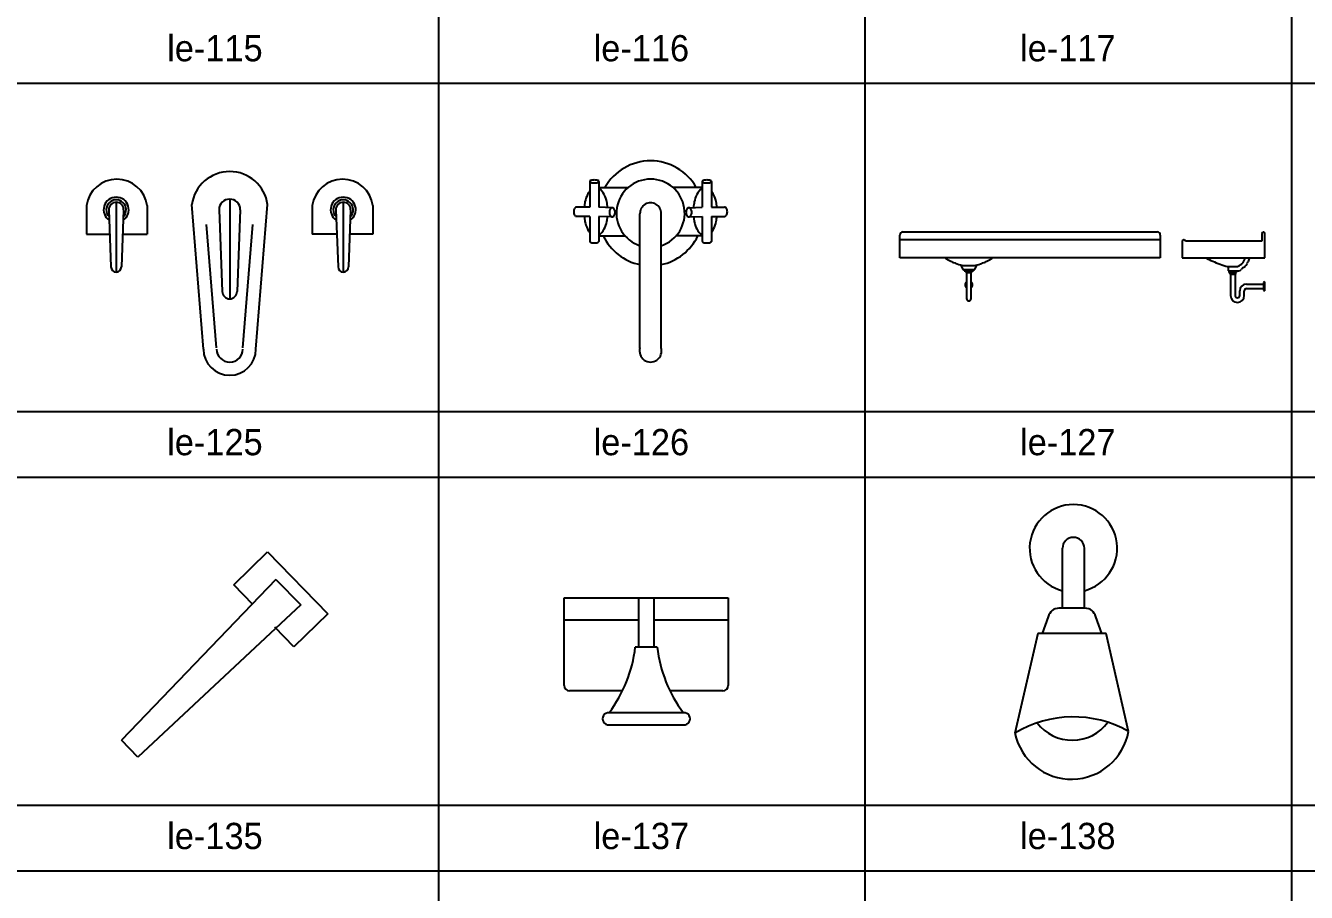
# Model space of a CAD drawing. Header units: inches. Extents: x -1249499 to 290957, y -589671 to 1013543.
# Drawn here: x -979522 to -973669, y 246974 to 250935 of the extents above; entities that cross this region are included whole.
import ezdxf

# ---------------------------------------------------------------- set-up
doc = ezdxf.new("R2010")
doc.units = ezdxf.units.IN
doc.header["$MEASUREMENT"] = 0
doc.layers.add('TOIL', color=9, linetype='Continuous')
doc.styles.add('STYLE2', font='Dotum.ttf')

msp = doc.modelspace()

# ---------------------------------------------------------------- linework, layer by layer
at = {"layer": 'TOIL', "color": 4}
for p, q in [((-977634.6, 255972.2), (-977634.6, 243471.1)), ((-973737.1, 255972.2), (-973737.1, 243471.1)), ((-975685.9, 254271.8), (-975685.9, 243471.1)), ((-983481, 250671.8), (-963993.2, 250671.8)), ((-983481, 248871.5), (-967890.7, 248871.5)), ((-983481, 247071.5), (-963993.2, 247071.5))]:
    msp.add_line(p, q, dxfattribs=at)
at = {"layer": 'TOIL', "color": 6}
for p, q in [((-976943.7, 250222.7), (-976943.7, 250105.2)), ((-976901.7, 250222.7), (-976901.7, 250105.2)), ((-976429.6, 250222.7), (-976429.6, 250105.2)), ((-976387.6, 250222.7), (-976387.6, 250105.2)), ((-976901.7, 250194.9), (-976768.2, 250194.9)), ((-976429.6, 250194.9), (-976563.1, 250194.9)), ((-979243.1, 250112.1), (-979243.1, 249981.9)), ((-979107.6, 250127.5), (-979107.6, 249808.4)), ((-978966.3, 250112.1), (-978966.3, 249981.9)), ((-978708.8, 249456.8), (-978761.9, 250116.8)), ((-978588.8, 250142), (-978588.8, 249686.2)), ((-978468.8, 249456.8), (-978415.8, 250116.8)), ((-978211.4, 250112.1), (-978211.4, 249981.9)), ((-978070.1, 250127.5), (-978070.1, 249808.4)), ((-977934.5, 250112.1), (-977934.5, 249981.9)), ((-976943.7, 250105.2), (-977003.7, 250105.2)), ((-976840.8, 250102.9), (-976901.7, 250105.2)), ((-976490.5, 250102.9), (-976429.6, 250105.2)), ((-976387.6, 250105.2), (-976327.6, 250105.2)), ((-979141.5, 250093.5), (-979131.4, 249832.2)), ((-979073.7, 250093.5), (-979083.8, 249832.2)), ((-978637.3, 250093.5), (-978622.8, 249720.2)), ((-978540.4, 250093.5), (-978554.9, 249720.2)), ((-978104, 250093.5), (-978093.9, 249832.2)), ((-978036.1, 250093.5), (-978046.3, 249832.2)), ((-976943.7, 250063.2), (-977003.7, 250063.2)), ((-976943.7, 250063.2), (-976943.7, 249949)), ((-976901.7, 250063.2), (-976901.7, 249949)), ((-976840.8, 250060.9), (-976901.7, 250063.2)), ((-976713.9, 249462.2), (-976713.9, 250075.3)), ((-976617.4, 249462.2), (-976617.4, 250075.3)), ((-976490.5, 250060.9), (-976429.6, 250063.2)), ((-976429.6, 250063.2), (-976429.6, 249949)), ((-976387.6, 250063.2), (-976387.6, 249949)), ((-976387.6, 250063.2), (-976327.6, 250063.2)), ((-978649, 249461.6), (-978694.4, 250025.6)), ((-978528.7, 249461.6), (-978483.3, 250025.6)), ((-975512.1, 249992), (-974350.1, 249992)), ((-973871.7, 249985), (-973871.7, 249950)), ((-973857.7, 249936), (-973857.7, 249985)), ((-979243.1, 249981.9), (-979137.2, 249981.9)), ((-979078, 249981.9), (-978966.3, 249981.9)), ((-978099.7, 249981.9), (-978211.4, 249981.9)), ((-977934.5, 249981.9), (-978040.5, 249981.9)), ((-976901.7, 249973.5), (-976781.9, 249973.5)), ((-976429.6, 249973.5), (-976549.4, 249973.5)), ((-975526.1, 249873), (-975526.1, 249978)), ((-975526.1, 249957), (-974336.1, 249957)), ((-974336.1, 249978), (-974336.1, 249873)), ((-974235.7, 249950), (-974235.7, 249873)), ((-973871.7, 249950), (-974221.7, 249950)), ((-973857.7, 249873), (-973857.7, 249936)), ((-974336.1, 249873), (-975526.1, 249873)), ((-974235.7, 249873), (-973857.7, 249873)), ((-973955.7, 249855.5), (-973947, 249873)), ((-975247.1, 249840.7), (-975239.1, 249820.5)), ((-975239.1, 249820.5), (-975183.1, 249820.5)), ((-975232.1, 249838), (-975211.1, 249838)), ((-975232.1, 249820.5), (-975232.1, 249813.5)), ((-975232.1, 249813.5), (-975190.1, 249813.5)), ((-975225.1, 249813.5), (-975225.1, 249806.5)), ((-975211.1, 249838), (-975190.1, 249838)), ((-975197.1, 249806.5), (-975197.1, 249813.5)), ((-975190.1, 249813.5), (-975190.1, 249820.5)), ((-975183.1, 249820.5), (-975175, 249840.7)), ((-974025.7, 249834.5), (-974025.7, 249820.5)), ((-974025.7, 249834.5), (-974004.7, 249834.5)), ((-974025.7, 249820.5), (-974025.7, 249813.5)), ((-974025.7, 249813.5), (-974004.7, 249813.5)), ((-974022.2, 249813.5), (-974022.2, 249806.5)), ((-974004.7, 249834.5), (-973983.7, 249834.5)), ((-974004.7, 249813.5), (-973983.7, 249813.5)), ((-973987.2, 249806.5), (-973987.2, 249813.5)), ((-975225.1, 249806.5), (-975197.1, 249806.5)), ((-975221.6, 249806.5), (-975221.6, 249687.5)), ((-975200.6, 249687.5), (-975200.6, 249806.5)), ((-974022.2, 249806.5), (-973987.2, 249806.5)), ((-974018.7, 249806.5), (-974018.7, 249799.5)), ((-974018.7, 249799.5), (-973990.7, 249799.5)), ((-974015.2, 249799.5), (-974015.2, 249701.5)), ((-973994.2, 249799.5), (-973994.2, 249701.5)), ((-973990.7, 249799.5), (-973990.7, 249806.5)), ((-973941.7, 249754), (-973864.7, 249754)), ((-973857.7, 249764.5), (-973864.7, 249761)), ((-973864.7, 249761), (-973864.7, 249726)), ((-973857.7, 249722.5), (-973857.7, 249764.5)), ((-973973.2, 249701.5), (-973973.2, 249722.5)), ((-973952.2, 249701.5), (-973952.2, 249722.5)), ((-973941.7, 249733), (-973864.7, 249733)), ((-973864.7, 249726), (-973857.7, 249722.5)), ((-978570.4, 248378.7), (-978415.6, 248529.3)), ((-978415.6, 248529.3), (-978140.4, 248246.4)), ((-974783.2, 248272), (-974783.2, 248546.1)), ((-974683.2, 248272), (-974683.2, 248546.1)), ((-978377.7, 248404.2), (-979084.1, 247669.5)), ((-978377.7, 248404.2), (-978264.5, 248288.3)), ((-978482.8, 248288.6), (-978570.4, 248378.7)), ((-978264.5, 248288.3), (-979008.6, 247592.2)), ((-977060.3, 248319.4), (-976310.3, 248319.4)), ((-977060.3, 247919.4), (-977060.3, 248319.4)), ((-976720.3, 248319.4), (-976720.3, 248094.4)), ((-976650.3, 248319.4), (-976650.3, 248094.4)), ((-976310.3, 248319.4), (-976310.3, 247919.4)), ((-978140.4, 248246.4), (-978295.2, 248095.8)), ((-974848.1, 248233.2), (-974875.4, 248156.1)), ((-974679.8, 248272), (-974799.3, 248272)), ((-974603.4, 248156.1), (-974631.1, 248233.2)), ((-978295.2, 248095.8), (-978382.4, 248185.5)), ((-977060.3, 248219.4), (-976720.3, 248219.4)), ((-976650.3, 248219.4), (-976310.3, 248219.4)), ((-974895.5, 248156.1), (-975000.2, 247700.5)), ((-974895.5, 248156.1), (-974895.5, 248156.1)), ((-974584.2, 248156.1), (-974895.5, 248156.1)), ((-974481.6, 247709.5), (-974584.2, 248156.1)), ((-976635.3, 248094.4), (-976735.3, 248094.4)), ((-976793.9, 247894.4), (-977035.3, 247894.4)), ((-976335.3, 247894.4), (-976576.7, 247894.4)), ((-976515.3, 247794.4), (-976855.3, 247794.4)), ((-976855.3, 247739.4), (-976515.3, 247739.4)), ((-979008.6, 247592.2), (-979084.1, 247669.5))]:
    msp.add_line(p, q, dxfattribs=at)
at = {"layer": 'TOIL', "color": 5}
for p, q in [((-983481, 249171.8), (-967890.7, 249171.8)), ((-983481, 247371.5), (-963993.2, 247371.5))]:
    msp.add_line(p, q, dxfattribs=at)
at = {"layer": 'TOIL', "color": 6}
for centre, radius, start, end in [((-976665.6, 250077.4), 239.6, 29.37057, 150.62943), ((-979104.7, 250093.5), 139.7, 7.65953, 172.34047), ((-978588.8, 250093.5), 174.6, 7.65953, 172.34047), ((-978073, 250093.5), 139.7, 7.65953, 172.34047), ((-976941, 250222.7), 2.65, 128.11661, 180), ((-976941, 250222.7), 2.65, 180, 231.88339), ((-976932.4, 250211.7), 16.7, 108.00307, 128.11661), ((-976932.4, 250233.7), 16.7, 231.88339, 251.99693), ((-976926.6, 250193.7), 35.5, 97.66654, 108.00307), ((-976926.6, 250251.7), 35.5, 251.99693, 262.33346), ((-976922.7, 250165), 64.5, 90, 97.66654), ((-976922.7, 250165), 64.5, 82.33346, 90), ((-976918.8, 250193.7), 35.5, 71.99693, 82.33346), ((-976918.8, 250251.7), 35.5, 277.66654, 288.00307), ((-976913, 250211.7), 16.7, 51.88339, 71.99693), ((-976913, 250233.7), 16.7, 288.00307, 308.11661), ((-976904.4, 250222.7), 2.65, 0, 51.88339), ((-976904.4, 250222.7), 2.65, 308.11661, 360), ((-976665.6, 250077.4), 156, 288.03676, 251.96324), ((-976426.9, 250222.7), 2.65, 128.11661, 180), ((-976426.9, 250222.7), 2.65, 180, 231.88339), ((-976418.3, 250211.7), 16.7, 108.00307, 128.11661), ((-976418.3, 250233.7), 16.7, 231.88339, 251.99693), ((-976412.5, 250193.7), 35.5, 97.66654, 108.00307), ((-976412.5, 250251.7), 35.5, 251.99693, 262.33346), ((-976408.6, 250165), 64.5, 90, 97.66654), ((-976408.6, 250165), 64.5, 82.33346, 90), ((-976404.7, 250193.7), 35.5, 71.99693, 82.33346), ((-976404.7, 250251.7), 35.5, 277.66654, 288.00307), ((-976398.9, 250211.7), 16.7, 51.88339, 71.99693), ((-976398.9, 250233.7), 16.7, 288.00307, 308.11661), ((-976390.2, 250222.7), 2.65, 0, 51.88339), ((-976390.2, 250222.7), 2.65, 308.11661, 360), ((-976829.5, 250101.3), 138.6, 153.83823, 168.49874), ((-976882.5, 250127.4), 79.5, 140.29673, 153.83823), ((-976922.7, 250280.4), 64.5, 262.33346, 270), ((-976922.7, 250280.4), 64.5, 270, 277.66654), ((-976948.3, 250127.4), 79.5, 26.16177, 54.08744), ((-977001.4, 250101.3), 138.6, 11.50126, 26.16177), ((-976329.9, 250101.3), 138.6, 153.83823, 168.49874), ((-976383, 250127.4), 79.5, 125.91256, 153.83823), ((-976408.6, 250280.4), 64.5, 262.33346, 270), ((-976408.6, 250280.4), 64.5, 270, 277.66654), ((-976448.7, 250127.4), 79.5, 26.16177, 39.70327), ((-976501.8, 250101.3), 138.6, 11.50126, 26.16177), ((-979107.6, 250093.5), 57.4, 303.95618, 236.04382), ((-979107.6, 250093.5), 45.4, 316.04177, 223.95823), ((-979107.6, 250093.5), 33.9, 0, 180), ((-978588.8, 250093.5), 48.5, 0, 180), ((-978070.1, 250093.5), 57.4, 303.95618, 236.04382), ((-978070.1, 250093.5), 45.4, 316.04177, 223.95823), ((-978070.1, 250093.5), 33.9, 0, 180), ((-976999.7, 250090.7), 15.6, 123.52784, 147.98851), ((-977003.7, 250096.7), 8.44, 90, 123.52784), ((-976745.1, 250084.2), 224.7, 168.49874, 174.63825), ((-977085.8, 250084.2), 224.7, 5.05519, 11.50126), ((-976836.8, 250088.4), 15.6, 123.52784, 147.98851), ((-976840.8, 250094.4), 8.44, 90, 123.52784), ((-976840.8, 250094.4), 8.44, 56.47216, 90), ((-976844.8, 250088.4), 15.6, 32.01149, 56.47216), ((-976665.6, 250077.4), 48.3, 357.48757, 182.51243), ((-976486.5, 250088.4), 15.6, 123.52784, 147.98851), ((-976490.5, 250094.4), 8.44, 90, 123.52784), ((-976490.5, 250094.4), 8.44, 56.47216, 90), ((-976494.5, 250088.4), 15.6, 32.01149, 56.47216), ((-976245.5, 250084.2), 224.7, 168.49874, 174.94481), ((-976586.2, 250084.2), 224.7, 5.36175, 11.50126), ((-976327.6, 250096.7), 8.44, 56.47216, 90), ((-976331.6, 250090.7), 15.6, 32.01149, 56.47216), ((-976983.3, 250084.2), 33.5, 165.48243, 180), ((-976983.3, 250084.2), 33.5, 180, 194.51757), ((-976993.3, 250086.8), 23.1, 147.98851, 165.48243), ((-976993.3, 250081.6), 23.1, 194.51757, 212.01149), ((-976999.7, 250077.6), 15.6, 212.01149, 236.47216), ((-977003.7, 250071.6), 8.44, 236.47216, 270), ((-976745.1, 250084.2), 224.7, 185.36175, 191.50126), ((-977085.8, 250084.2), 224.7, 348.49874, 354.3337), ((-976820.4, 250081.9), 33.5, 165.48243, 180), ((-976820.4, 250081.9), 33.5, 180, 194.51757), ((-976830.5, 250084.5), 23.1, 147.98851, 165.48243), ((-976830.5, 250079.3), 23.1, 194.51757, 212.01149), ((-976836.8, 250075.3), 15.6, 212.01149, 236.47216), ((-976840.8, 250069.3), 8.44, 236.47216, 270), ((-976840.8, 250069.3), 8.44, 270, 303.52784), ((-976844.8, 250075.3), 15.6, 303.52784, 327.98851), ((-976851.1, 250084.5), 23.1, 14.51757, 32.01149), ((-976851.1, 250079.3), 23.1, 327.98851, 345.48243), ((-976861.1, 250081.9), 33.5, 0, 14.51757), ((-976861.1, 250081.9), 33.5, 345.48243, 0), ((-976470.2, 250081.9), 33.5, 165.48243, 180), ((-976470.2, 250081.9), 33.5, 180, 194.51757), ((-976480.2, 250084.5), 23.1, 147.98851, 165.48243), ((-976480.2, 250079.3), 23.1, 194.51757, 212.01149), ((-976486.5, 250075.3), 15.6, 212.01149, 236.47216), ((-976490.5, 250069.3), 8.44, 236.47216, 270), ((-976490.5, 250069.3), 8.44, 270, 303.52784), ((-976494.5, 250075.3), 15.6, 303.52784, 327.98851), ((-976500.8, 250084.5), 23.1, 14.51757, 32.01149), ((-976500.8, 250079.3), 23.1, 327.98851, 345.48243), ((-976510.9, 250081.9), 33.5, 360, 14.51757), ((-976510.9, 250081.9), 33.5, 345.48243, 0), ((-976245.5, 250084.2), 224.7, 185.6663, 191.50126), ((-976586.2, 250084.2), 224.7, 348.49874, 354.63825), ((-976327.6, 250071.6), 8.44, 270, 303.52784), ((-976331.6, 250077.6), 15.6, 303.52784, 327.98851), ((-976337.9, 250086.8), 23.1, 14.51757, 32.01149), ((-976337.9, 250081.6), 23.1, 327.98851, 345.48243), ((-976348, 250084.2), 33.5, 0, 14.51757), ((-976348, 250084.2), 33.5, 345.48243, 360), ((-976829.5, 250067), 138.6, 191.50126, 206.16177), ((-976882.5, 250040.9), 79.5, 206.16177, 219.70327), ((-976948.3, 250040.9), 79.5, 305.91256, 333.83823), ((-977001.4, 250067), 138.6, 333.83823, 348.49874), ((-976329.9, 250067), 138.6, 191.50126, 206.16177), ((-976383, 250040.9), 79.5, 206.16177, 234.08744), ((-976448.7, 250040.9), 79.5, 320.29673, 333.83823), ((-976501.8, 250067), 138.6, 333.83823, 348.49874), ((-975512.1, 249978), 14, 90, 180), ((-974350.1, 249978), 14, 0, 90), ((-973864.7, 249985), 7, 0, 180), ((-976940.7, 249949), 2.96, 129.96665, 180), ((-976940.7, 249949), 2.96, 180, 230.03335), ((-976932.2, 249959.1), 16.2, 230.03335, 250.85526), ((-976926.5, 249975.7), 33.7, 250.85526, 261.81715), ((-976922.7, 250002.1), 60.4, 261.81715, 270), ((-976922.7, 250002.1), 60.4, 270, 278.18285), ((-976918.9, 249975.7), 33.7, 278.18285, 289.14474), ((-976913.2, 249959.1), 16.2, 289.14474, 309.96665), ((-976904.7, 249949), 2.96, 309.96665, 0), ((-976665.6, 250077.4), 239.6, 205.70865, 258.3719), ((-976665.6, 250077.4), 239.6, 281.6281, 334.29135), ((-976426.6, 249949), 2.96, 180, 230.03335), ((-976418.1, 249959.1), 16.2, 230.03335, 250.85526), ((-976412.4, 249975.7), 33.7, 250.85526, 261.81715), ((-976408.6, 250002.1), 60.4, 261.81715, 270), ((-976408.6, 250002.1), 60.4, 270, 278.18285), ((-976404.8, 249975.7), 33.7, 278.18285, 289.14474), ((-976399.1, 249959.1), 16.2, 289.14474, 309.96665), ((-976390.5, 249949), 2.96, 0, 50.03335), ((-976390.5, 249949), 2.96, 309.96665, 360), ((-974228.7, 249950), 7, 0, 180), ((-975242.4, 249976.2), 128.2, 233.54714, 236.30993), ((-975223.8, 250004.1), 161.8, 236.30993, 241.04486), ((-975198.4, 250004.1), 161.8, 298.95514, 303.69007), ((-975179.8, 249976.2), 128.2, 303.69007, 306.45286), ((-973468.6, 251219.5), 1499.2, 243.91644, 244.53166), ((-975005.7, 250388.3), 1196.3, 333.43495, 334.3025), ((-974015.8, 249911.9), 97.8, 334.3025, 336.55804), ((-979107.6, 249832.2), 23.8, 180, 0), ((-978070.1, 249832.2), 23.8, 180, 0), ((-975228.6, 249995.4), 151.8, 241.04486, 246.03751), ((-975130.8, 250215.3), 392.5, 246.03751, 249.142), ((-975164, 250128.3), 299.4, 249.142, 254.74488), ((-975232.1, 249878.6), 40.6, 254.74488, 270), ((-975190.1, 249878.6), 40.6, 270, 285.25512), ((-975258.2, 250128.3), 299.4, 285.25512, 290.858), ((-975291.3, 250215.3), 392.5, 290.858, 293.96249), ((-975193.6, 249995.4), 151.8, 293.96249, 298.95514), ((-973797.9, 250528.1), 733.3, 244.53166, 250.20112), ((-974025.7, 249895.2), 60.7, 250.20112, 270), ((-973983.7, 249843.8), 9.28, 270, 296.56505), ((-974058.4, 250166.7), 361, 281.94026, 284.03624), ((-974010, 249896.4), 68, 296.56505, 306.30066), ((-973971.6, 249819.7), 3.24, 284.03624, 306.28788), ((-974022.5, 249913.4), 89.1, 306.30066, 315), ((-973979.1, 249829.8), 15.8, 306.28788, 321.01002), ((-973941.1, 249799), 33.1, 130.85621, 141.01002), ((-973922.4, 249777.5), 61.6, 121.52195, 130.85621), ((-973973.6, 249864.5), 20, 315, 333.43495), ((-973972.6, 249859.2), 34.3, 301.52195, 314.04273), ((-973983.2, 249870.2), 49.6, 314.04273, 323.1301), ((-974003.7, 249885.6), 75.3, 323.1301, 330.50655), ((-974029.6, 249900.3), 105, 330.50655, 333.43495), ((-975211.1, 249750.5), 17.5, 126.8699, 233.1301), ((-975211.1, 249750.5), 17.5, 306.8699, 53.1301), ((-973941.7, 249722.5), 31.5, 90, 180), ((-978588.8, 249720.2), 33.9, 180, 0), ((-973983.7, 249701.5), 31.5, 180, 0), ((-973983.7, 249701.5), 10.5, 180, 0), ((-973941.7, 249722.5), 10.5, 90, 180), ((-975211.1, 249687.5), 10.5, 180, 0), ((-978588.8, 249456.8), 120, 180, 0), ((-978588.8, 249456.8), 60, 180, 0), ((-976665.6, 249447.6), 50.4, 163.20219, 16.79781), ((-974733.2, 248546.1), 200, 284.47751, 255.52249), ((-974733.2, 248546.1), 50, 0, 180), ((-974799.3, 248222), 50, 90, 167.0492), ((-974679.8, 248222), 50, 12.9508, 90), ((-977347.1, 248165.1), 615.8, 322.98888, 353.4083), ((-976023.6, 248165.1), 615.8, 186.5917, 217.01112), ((-977035.3, 247919.4), 25, 180, 270), ((-976335.3, 247919.4), 25, 270, 0), ((-976857.7, 247766.9), 27.6, 85.02308, 274.97692), ((-976512.9, 247766.9), 27.6, 265.02308, 94.97692), ((-974733.2, 247263), 512.6, 60.59563, 121.39289), ((-974741.8, 247755.2), 264.2, 191.94966, 350.03886), ((-974738.7, 247872.3), 203.4, 217.74375, 323.2963)]:
    msp.add_arc(centre, radius, start, end, dxfattribs=at)

# ---------------------------------------------------------------- texts
at = {"layer": 'TOIL', "color": 7, "style": 'STYLE2'}
for s, p in [('le-115', (-978874.6, 250771.8)), ('le-116', (-976925.8, 250771.8)), ('le-117', (-974977, 250771.8)), ('le-125', (-978874.6, 248971.4)), ('le-126', (-976925.8, 248971.4)), ('le-127', (-974977, 248971.4)), ('le-135', (-978874.6, 247171.4)), ('le-137', (-976925.8, 247171.4)), ('le-138', (-974977, 247171.4))]:
    msp.add_text(s, height=120, dxfattribs=at).set_placement(p)

doc.saveas('drawing.dxf')
